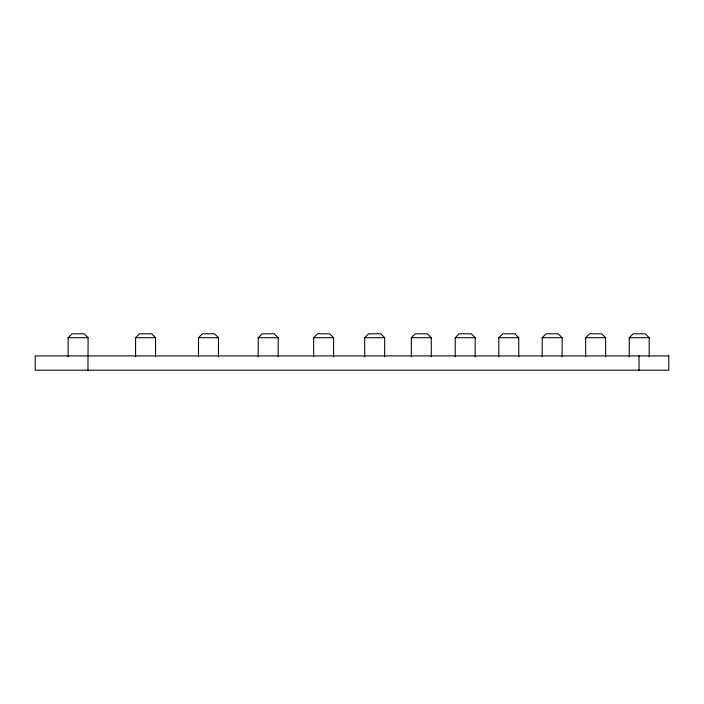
<?xml version="1.0" encoding="UTF-8"?>
<svg xmlns="http://www.w3.org/2000/svg" width="704" height="704" viewBox="0 0 704 704"><rect width="100%" height="100%" fill="white"/><g stroke="black" fill="none" stroke-linecap="round" stroke-linejoin="round"><path stroke-width="1.06" d="M68.13 356.708L68.13 337.709L72.028 333.81L84.19 333.81L88.088 337.709L87.974 370.19M135.582 356.708L135.582 337.709L139.48 333.81L151.642 333.81L155.54 337.709L155.54 356.708M198.502 356.708L198.502 337.709L202.4 333.81L214.562 333.81L218.46 337.709L218.46 356.708M258.21 356.708L258.21 337.709L262.108 333.81L274.27 333.81L278.168 337.709L278.168 356.708M313.65 356.708L313.65 337.709L317.548 333.81L329.71 333.81L333.608 337.709L333.608 356.708M364.707 356.708L364.707 337.709L368.606 333.81L380.767 333.81L384.666 337.709L384.666 356.708M411.312 356.708L411.312 337.709L415.21 333.81L427.372 333.81L431.27 337.709L431.27 356.708M455.224 356.708L455.224 337.709L459.114 333.81L471.275 333.81L475.174 337.709L475.174 356.708M498.793 356.708L498.793 337.709L502.691 333.81L514.853 333.81L518.751 337.709L518.751 356.708M542.186 356.708L542.186 337.709L546.084 333.81L558.246 333.81L562.144 337.709L562.144 356.708M585.666 356.708L585.666 337.709L589.565 333.81L601.726 333.81L605.625 337.709L605.625 356.708M629.244 356.708L629.244 337.709L633.142 333.81L645.295 333.81L649.194 337.709L649.194 356.708M68.13 337.709L88.088 337.709M135.582 337.709L155.54 337.709M198.502 337.709L218.46 337.709M258.21 337.709L278.168 337.709M313.65 337.709L333.608 337.709M364.707 337.709L384.666 337.709M411.312 337.709L431.27 337.709M455.224 337.709L475.174 337.709M498.793 337.709L518.751 337.709M542.186 337.709L562.144 337.709M585.666 337.709L605.625 337.709M629.244 337.709L649.194 337.709M639.03 355.898L639.03 370.19M668.8 355.898L35.2 355.898L35.2 370.19L668.8 370.19L668.8 355.898"/></g></svg>
